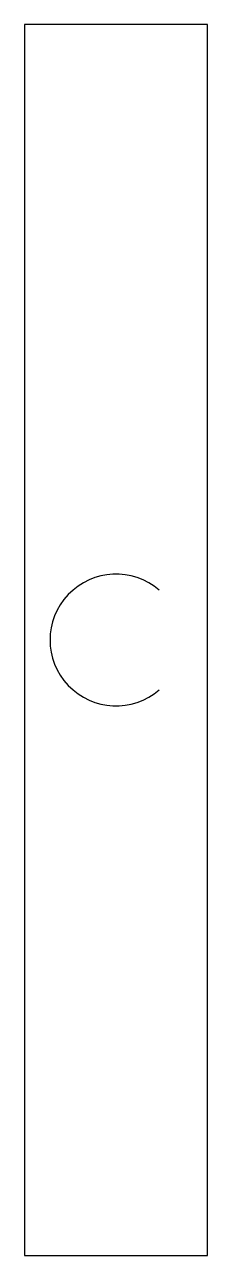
# Model space of a CAD drawing. Extents: x 1433.89 to 1433.974, y 322.286 to 322.849.
import ezdxf

# ---------------------------------------------------------------- set-up
doc = ezdxf.new("R2010")
doc.units = 0
doc.header["$LTSCALE"] = 48
doc.header["$MEASUREMENT"] = 0
doc.layers.get('0').update_dxf_attribs({"linetype": 'CONTINUOUS'})

msp = doc.modelspace()

# ---------------------------------------------------------------- linework, layer by layer
msp.add_lwpolyline([(1433.890358290398, 322.2860784560223), (1433.973691623731, 322.2860784560223), (1433.973691623731, 322.8485784560223), (1433.890358290398, 322.8485784560223)], close=True)
msp.add_arc((1433.932024957065, 322.5673284560222), 0.03010416666666666, 48.99735638519401, 311.0026436148045)

doc.saveas('drawing.dxf')
